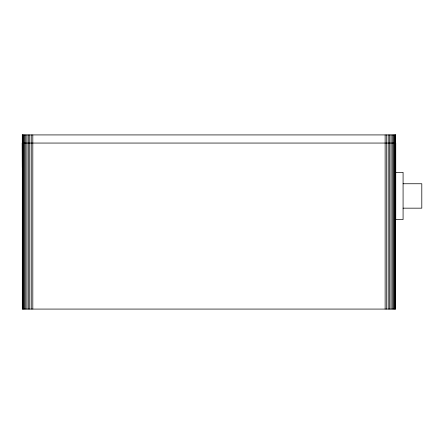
<?xml version="1.0" encoding="UTF-8"?>
<svg xmlns="http://www.w3.org/2000/svg" width="444" height="444" viewBox="0 0 444 444"><rect width="100%" height="100%" fill="white"/><g stroke="black" fill="none" stroke-linecap="round" stroke-linejoin="round"><path stroke-width="0.67" d="M22.2 134.921L395.748 134.921M22.305 167.471L22.2 143.057L395.748 143.057L395.748 219.558M395.46 172.355L403.08 172.355L403.08 219.558L395.332 219.558M403.08 183.749L421.8 183.749L421.8 208.164L403.08 208.164M395.643 134.921L395.643 309.079L22.305 309.079L22.305 134.921M395.332 134.921L395.332 309.079M394.816 134.921L394.816 309.079M394.111 134.921L394.111 309.079M393.223 134.921L393.223 309.079M392.174 134.921L392.174 309.079M390.97 134.921L390.97 309.079M389.643 134.921L389.643 309.079M388.211 134.921L388.211 309.079M386.702 134.921L386.702 309.079M385.131 134.921L385.131 309.079M32.812 134.921L32.812 309.079M31.247 134.921L31.247 309.079M29.737 134.921L29.737 309.079M28.305 134.921L28.305 309.079M26.979 134.921L26.979 309.079M25.774 134.921L25.774 309.079M24.725 134.921L24.725 309.079M23.837 134.921L23.837 309.079M23.127 134.921L23.127 309.079M22.616 134.921L22.616 309.079"/></g></svg>
